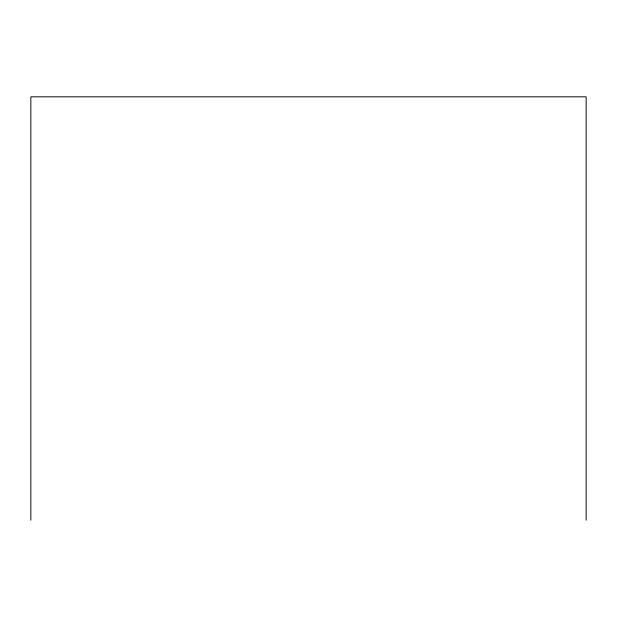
<?xml version="1.0" encoding="UTF-8"?>
<svg xmlns="http://www.w3.org/2000/svg" width="617" height="617" viewBox="0 0 617 617"><rect width="100%" height="100%" fill="white"/><g stroke="black" fill="none" stroke-linecap="round" stroke-linejoin="round"><path stroke-width="0.93" d="M586.15 520.17L586.15 96.83L30.85 96.83L30.85 520.17"/></g></svg>
